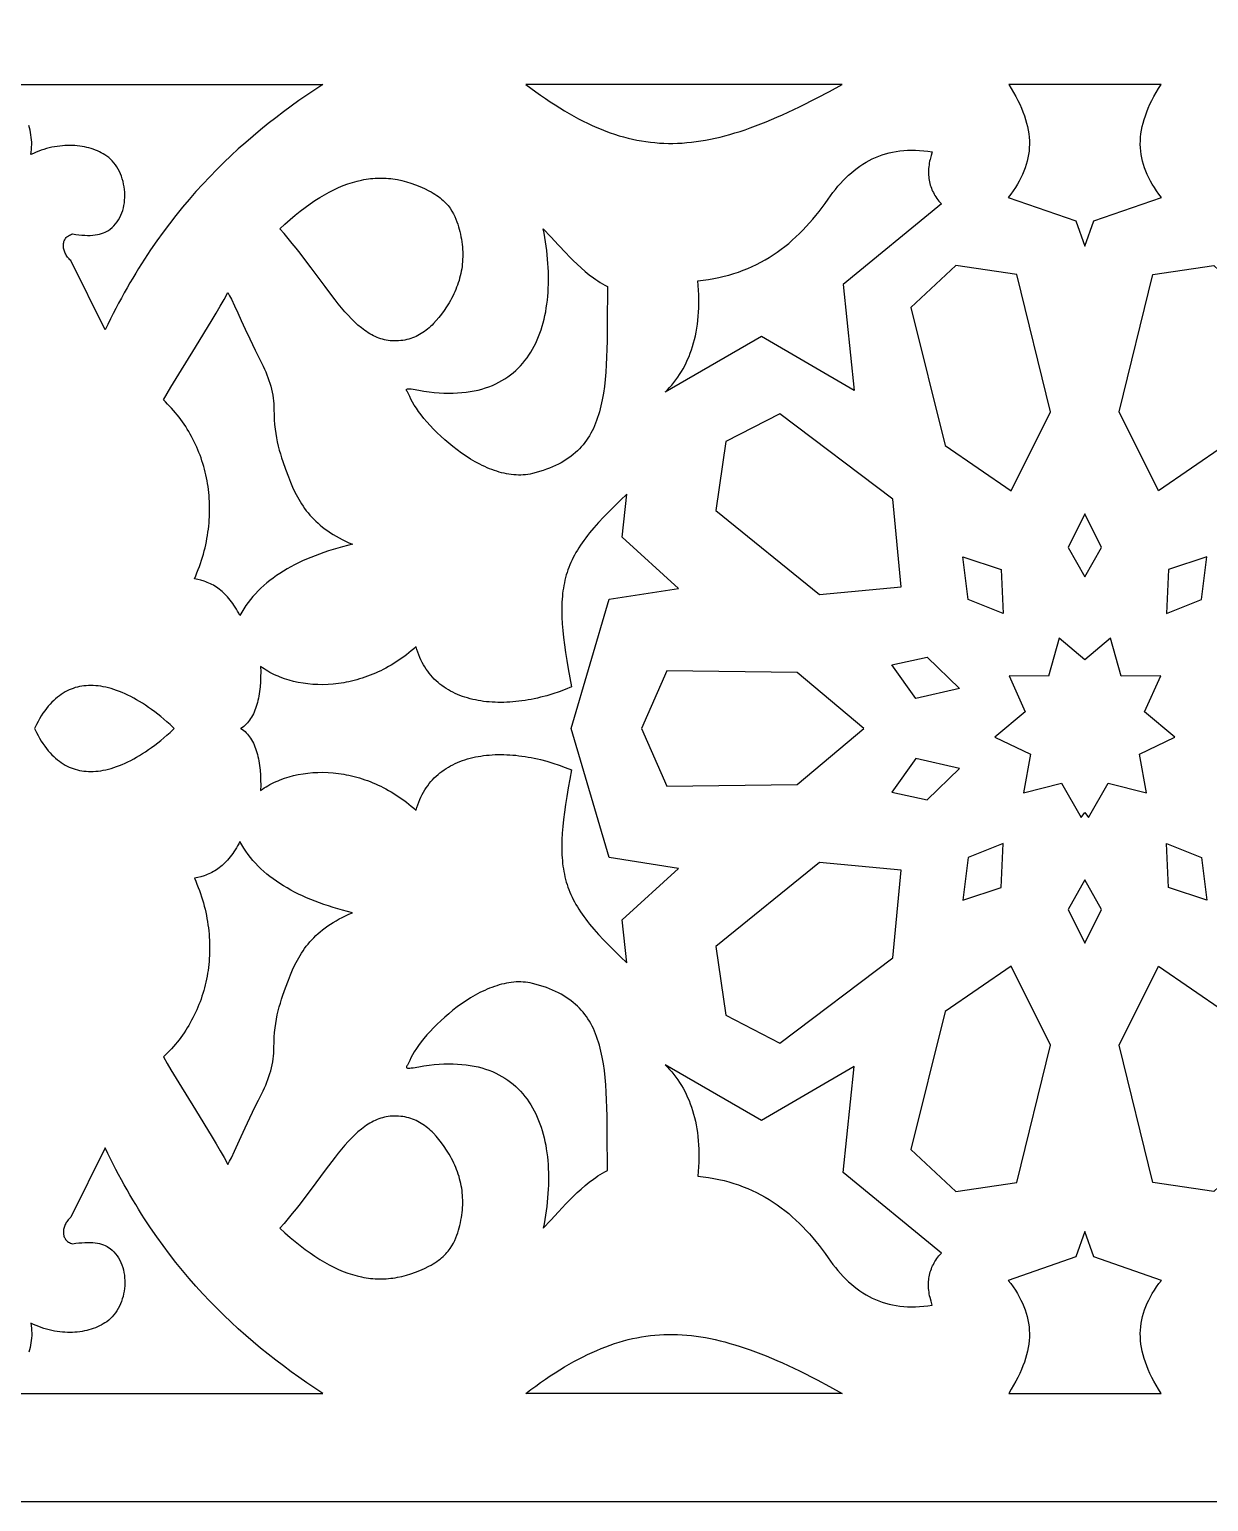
# Model space of a CAD drawing. Extents: x -580 to 580, y -400 to 400.
# Drawn here: x -150.5 to -96.5, y -365 to -297.5 of the extents above; entities that cross this region are included whole.
import ezdxf

# ---------------------------------------------------------------- set-up
doc = ezdxf.new("R2010")
doc.units = 0
doc.layers.add('LAYER_1', color=18, linetype='CONTINUOUS')
doc.layers.add('LAYER_2', color=174, linetype='CONTINUOUS')

msp = doc.modelspace()

# ---------------------------------------------------------------- linework, layer by layer
at = {"layer": 'LAYER_1'}
for points in [[(-151.662, -300.041), (-137.064, -300.041), (-137.429, -300.282), (-137.792, -300.528), (-138.152, -300.779), (-138.51, -301.035), (-138.865, -301.297), (-139.217, -301.565), (-139.566, -301.838), (-139.912, -302.118), (-140.255, -302.405), (-140.595, -302.698), (-140.932, -302.998), (-141.265, -303.305), (-141.594, -303.619), (-141.92, -303.941), (-142.242, -304.271), (-142.56, -304.609), (-142.874, -304.955), (-143.184, -305.31), (-143.489, -305.673), (-143.791, -306.045), (-144.087, -306.426), (-144.38, -306.817), (-144.667, -307.217), (-144.95, -307.627), (-145.228, -308.047), (-145.365, -308.261), (-145.501, -308.478), (-145.636, -308.697), (-145.769, -308.919), (-145.901, -309.143), (-146.032, -309.37), (-146.161, -309.6), (-146.289, -309.833), (-146.416, -310.068), (-146.541, -310.307), (-146.665, -310.548), (-146.787, -310.792), (-146.908, -311.039), (-147.028, -311.289), (-148.611, -308.114), (-148.651, -308.075), (-148.689, -308.035), (-148.724, -307.994), (-148.757, -307.952), (-148.788, -307.909), (-148.816, -307.865), (-148.842, -307.82), (-148.864, -307.775), (-148.885, -307.73), (-148.902, -307.685), (-148.917, -307.639), (-148.93, -307.593), (-148.939, -307.548), (-148.945, -307.503), (-148.949, -307.458), (-148.95, -307.414), (-148.948, -307.371), (-148.942, -307.328), (-148.934, -307.286), (-148.923, -307.246), (-148.908, -307.207), (-148.89, -307.169), (-148.869, -307.133), (-148.845, -307.098), (-148.818, -307.065), (-148.787, -307.034), (-148.753, -307.005), (-148.715, -306.978), (-148.674, -306.954), (-148.629, -306.932), (-148.581, -306.912), (-148.529, -306.895), (-148.379, -306.918), (-148.235, -306.936), (-148.097, -306.949), (-147.965, -306.957), (-147.839, -306.96), (-147.719, -306.959), (-147.604, -306.952), (-147.495, -306.941), (-147.392, -306.925), (-147.293, -306.904), (-147.2, -306.879), (-147.112, -306.848), (-147.028, -306.813), (-146.949, -306.773), (-146.875, -306.729), (-146.805, -306.679), (-146.714, -306.604), (-146.63, -306.523), (-146.553, -306.436), (-146.483, -306.344), (-146.419, -306.246), (-146.362, -306.144), (-146.311, -306.039), (-146.267, -305.929), (-146.23, -305.816), (-146.198, -305.701), (-146.173, -305.583), (-146.154, -305.463), (-146.141, -305.341), (-146.134, -305.219), (-146.133, -305.096), (-146.138, -304.973), (-146.149, -304.85), (-146.165, -304.728), (-146.188, -304.606), (-146.216, -304.487), (-146.249, -304.369), (-146.288, -304.253), (-146.332, -304.141), (-146.382, -304.032), (-146.437, -303.926), (-146.497, -303.824), (-146.562, -303.727), (-146.632, -303.635), (-146.707, -303.549), (-146.788, -303.468), (-146.873, -303.393), (-146.962, -303.325), (-147.042, -303.272), (-147.125, -303.221), (-147.211, -303.174), (-147.299, -303.129), (-147.391, -303.087), (-147.484, -303.048), (-147.58, -303.013), (-147.678, -302.98), (-147.779, -302.951), (-147.881, -302.925), (-147.985, -302.902), (-148.092, -302.883), (-148.2, -302.866), (-148.31, -302.854), (-148.421, -302.844), (-148.533, -302.839), (-148.647, -302.836), (-148.763, -302.838), (-148.879, -302.843), (-148.996, -302.851), (-149.115, -302.864), (-149.234, -302.88), (-149.354, -302.9), (-149.474, -302.923), (-149.595, -302.951), (-149.716, -302.983), (-149.838, -303.018), (-149.96, -303.058), (-150.081, -303.102), (-150.203, -303.149), (-150.325, -303.201), (-150.446, -303.258), (-150.427, -303.143), (-150.413, -303.029), (-150.405, -302.915), (-150.401, -302.802), (-150.402, -302.69), (-150.408, -302.578), (-150.419, -302.467), (-150.433, -302.356), (-150.452, -302.247), (-150.475, -302.138), (-150.502, -302.03), (-150.533, -301.923)], [(-151.662, -360.041), (-137.064, -360.041), (-137.429, -359.8), (-137.792, -359.554), (-138.152, -359.303), (-138.51, -359.046), (-138.865, -358.784), (-139.217, -358.517), (-139.566, -358.243), (-139.912, -357.963), (-140.255, -357.677), (-140.595, -357.384), (-140.932, -357.084), (-141.265, -356.776), (-141.594, -356.462), (-141.92, -356.14), (-142.242, -355.81), (-142.56, -355.472), (-142.874, -355.126), (-143.184, -354.772), (-143.489, -354.409), (-143.791, -354.036), (-144.087, -353.655), (-144.38, -353.264), (-144.667, -352.864), (-144.95, -352.454), (-145.228, -352.034), (-145.365, -351.82), (-145.501, -351.603), (-145.636, -351.384), (-145.769, -351.163), (-145.901, -350.938), (-146.032, -350.711), (-146.161, -350.481), (-146.289, -350.248), (-146.416, -350.013), (-146.541, -349.775), (-146.665, -349.534), (-146.787, -349.29), (-146.908, -349.043), (-147.028, -348.793), (-148.611, -351.967), (-148.651, -352.006), (-148.689, -352.046), (-148.724, -352.087), (-148.757, -352.129), (-148.788, -352.173), (-148.816, -352.216), (-148.842, -352.261), (-148.864, -352.306), (-148.885, -352.351), (-148.902, -352.397), (-148.917, -352.442), (-148.93, -352.488), (-148.939, -352.534), (-148.945, -352.579), (-148.949, -352.623), (-148.95, -352.667), (-148.948, -352.711), (-148.942, -352.753), (-148.934, -352.795), (-148.923, -352.835), (-148.908, -352.875), (-148.89, -352.912), (-148.869, -352.949), (-148.845, -352.983), (-148.818, -353.016), (-148.787, -353.047), (-148.753, -353.076), (-148.715, -353.103), (-148.674, -353.128), (-148.629, -353.15), (-148.581, -353.169), (-148.529, -353.186), (-148.379, -353.163), (-148.235, -353.146), (-148.097, -353.133), (-147.965, -353.125), (-147.839, -353.121), (-147.719, -353.123), (-147.604, -353.129), (-147.495, -353.14), (-147.392, -353.156), (-147.293, -353.177), (-147.2, -353.203), (-147.112, -353.233), (-147.028, -353.268), (-146.949, -353.308), (-146.875, -353.353), (-146.805, -353.402), (-146.714, -353.477), (-146.63, -353.558), (-146.553, -353.645), (-146.483, -353.738), (-146.419, -353.835), (-146.362, -353.937), (-146.311, -354.043), (-146.267, -354.152), (-146.23, -354.265), (-146.198, -354.381), (-146.173, -354.499), (-146.154, -354.619), (-146.141, -354.74), (-146.134, -354.862), (-146.133, -354.985), (-146.138, -355.109), (-146.149, -355.232), (-146.165, -355.354), (-146.188, -355.475), (-146.216, -355.595), (-146.249, -355.713), (-146.288, -355.828), (-146.332, -355.941), (-146.382, -356.05), (-146.437, -356.155), (-146.497, -356.257), (-146.562, -356.354), (-146.632, -356.446), (-146.707, -356.533), (-146.788, -356.614), (-146.873, -356.688), (-146.962, -356.756), (-147.042, -356.809), (-147.125, -356.86), (-147.211, -356.908), (-147.299, -356.952), (-147.391, -356.994), (-147.484, -357.033), (-147.58, -357.068), (-147.678, -357.101), (-147.779, -357.13), (-147.881, -357.156), (-147.985, -357.179), (-148.092, -357.199), (-148.2, -357.215), (-148.31, -357.228), (-148.421, -357.237), (-148.533, -357.243), (-148.647, -357.245), (-148.763, -357.244), (-148.879, -357.239), (-148.996, -357.23), (-149.115, -357.218), (-149.234, -357.202), (-149.354, -357.182), (-149.474, -357.158), (-149.595, -357.13), (-149.716, -357.099), (-149.838, -357.063), (-149.96, -357.024), (-150.081, -356.98), (-150.203, -356.932), (-150.325, -356.88), (-150.446, -356.824), (-150.427, -356.938), (-150.413, -357.053), (-150.405, -357.166), (-150.401, -357.279), (-150.402, -357.392), (-150.408, -357.503), (-150.419, -357.615), (-150.433, -357.725), (-150.452, -357.835), (-150.475, -357.943), (-150.502, -358.051), (-150.533, -358.158)]]:
    msp.add_lwpolyline(points, dxfattribs=at)
for points in [[(-127.758, -300.041), (-127.529, -300.212), (-127.303, -300.378), (-127.078, -300.538), (-126.856, -300.692), (-126.635, -300.84), (-126.416, -300.983), (-126.199, -301.12), (-125.984, -301.251), (-125.769, -301.377), (-125.557, -301.497), (-125.345, -301.611), (-125.135, -301.72), (-124.925, -301.823), (-124.717, -301.921), (-124.509, -302.013), (-124.303, -302.099), (-124.097, -302.18), (-123.891, -302.256), (-123.686, -302.326), (-123.481, -302.39), (-123.276, -302.449), (-123.072, -302.503), (-122.868, -302.551), (-122.663, -302.593), (-122.458, -302.631), (-122.254, -302.662), (-122.048, -302.689), (-121.843, -302.71), (-121.636, -302.726), (-121.429, -302.737), (-121.221, -302.742), (-121.013, -302.742), (-120.803, -302.736), (-120.592, -302.726), (-120.38, -302.71), (-120.167, -302.689), (-119.953, -302.662), (-119.737, -302.631), (-119.519, -302.594), (-119.3, -302.552), (-119.078, -302.505), (-118.855, -302.453), (-118.63, -302.396), (-118.403, -302.334), (-118.174, -302.266), (-117.942, -302.194), (-117.708, -302.116), (-117.471, -302.034), (-117.232, -301.946), (-116.99, -301.853), (-116.746, -301.756), (-116.498, -301.653), (-116.247, -301.546), (-115.993, -301.433), (-115.736, -301.316), (-115.476, -301.194), (-115.212, -301.066), (-114.945, -300.934), (-114.674, -300.797), (-114.4, -300.656), (-113.839, -300.358), (-113.262, -300.041)], [(-102.139, -307.461), (-101.725, -306.295), (-98.628, -305.219), (-98.744, -305.069), (-98.852, -304.919), (-98.953, -304.77), (-99.047, -304.62), (-99.133, -304.47), (-99.212, -304.319), (-99.284, -304.169), (-99.348, -304.018), (-99.405, -303.866), (-99.455, -303.714), (-99.497, -303.561), (-99.532, -303.407), (-99.559, -303.253), (-99.579, -303.097), (-99.592, -302.941), (-99.597, -302.784), (-99.594, -302.625), (-99.584, -302.465), (-99.566, -302.303), (-99.541, -302.14), (-99.509, -301.976), (-99.469, -301.81), (-99.421, -301.642), (-99.366, -301.473), (-99.303, -301.301), (-99.232, -301.128), (-99.154, -300.952), (-99.068, -300.775), (-98.975, -300.595), (-98.874, -300.412), (-98.765, -300.228), (-98.649, -300.041), (-102.139, -300.041), (-105.628, -300.041), (-105.512, -300.228), (-105.403, -300.412), (-105.302, -300.595), (-105.209, -300.775), (-105.123, -300.952), (-105.045, -301.128), (-104.974, -301.301), (-104.912, -301.473), (-104.856, -301.642), (-104.809, -301.81), (-104.768, -301.976), (-104.736, -302.14), (-104.711, -302.303), (-104.693, -302.465), (-104.683, -302.625), (-104.681, -302.784), (-104.686, -302.941), (-104.698, -303.097), (-104.718, -303.253), (-104.745, -303.407), (-104.78, -303.561), (-104.822, -303.714), (-104.872, -303.866), (-104.929, -304.018), (-104.993, -304.169), (-105.065, -304.319), (-105.144, -304.47), (-105.23, -304.62), (-105.324, -304.77), (-105.425, -304.919), (-105.534, -305.069), (-105.649, -305.219), (-102.552, -306.295)], [(-121.375, -314.152), (-121.27, -314.044), (-121.168, -313.934), (-121.069, -313.82), (-120.974, -313.703), (-120.883, -313.583), (-120.794, -313.46), (-120.71, -313.334), (-120.629, -313.205), (-120.551, -313.072), (-120.477, -312.937), (-120.407, -312.798), (-120.341, -312.655), (-120.278, -312.509), (-120.22, -312.36), (-120.165, -312.207), (-120.114, -312.051), (-120.067, -311.891), (-120.024, -311.728), (-119.986, -311.561), (-119.951, -311.39), (-119.921, -311.215), (-119.894, -311.037), (-119.873, -310.855), (-119.855, -310.669), (-119.842, -310.479), (-119.833, -310.286), (-119.829, -310.088), (-119.829, -309.886), (-119.834, -309.68), (-119.843, -309.47), (-119.857, -309.256), (-119.876, -309.038), (-119.626, -309.011), (-119.381, -308.978), (-119.141, -308.937), (-118.906, -308.891), (-118.675, -308.837), (-118.449, -308.778), (-118.227, -308.711), (-118.009, -308.639), (-117.796, -308.561), (-117.587, -308.476), (-117.382, -308.386), (-117.181, -308.29), (-116.984, -308.188), (-116.791, -308.081), (-116.602, -307.968), (-116.416, -307.85), (-116.235, -307.726), (-116.057, -307.597), (-115.882, -307.464), (-115.711, -307.325), (-115.544, -307.181), (-115.38, -307.032), (-115.219, -306.879), (-115.062, -306.721), (-114.907, -306.559), (-114.756, -306.392), (-114.607, -306.221), (-114.462, -306.046), (-114.319, -305.866), (-114.18, -305.683), (-114.043, -305.496), (-113.908, -305.305), (-113.798, -305.148), (-113.685, -304.997), (-113.571, -304.851), (-113.455, -304.71), (-113.336, -304.575), (-113.216, -304.445), (-113.093, -304.321), (-112.968, -304.202), (-112.84, -304.088), (-112.711, -303.98), (-112.578, -303.878), (-112.444, -303.781), (-112.306, -303.69), (-112.166, -303.605), (-112.024, -303.526), (-111.879, -303.453), (-111.73, -303.386), (-111.579, -303.325), (-111.425, -303.269), (-111.269, -303.22), (-111.109, -303.178), (-110.946, -303.141), (-110.779, -303.111), (-110.61, -303.087), (-110.437, -303.069), (-110.261, -303.058), (-110.082, -303.053), (-109.899, -303.055), (-109.712, -303.064), (-109.522, -303.079), (-109.329, -303.101), (-109.131, -303.13), (-109.187, -303.306), (-109.232, -303.477), (-109.251, -303.562), (-109.266, -303.646), (-109.279, -303.729), (-109.29, -303.811), (-109.297, -303.892), (-109.302, -303.972), (-109.304, -304.051), (-109.303, -304.13), (-109.3, -304.207), (-109.294, -304.284), (-109.285, -304.36), (-109.273, -304.434), (-109.259, -304.508), (-109.242, -304.581), (-109.222, -304.654), (-109.199, -304.725), (-109.174, -304.795), (-109.146, -304.865), (-109.115, -304.933), (-109.081, -305.001), (-109.045, -305.068), (-109.006, -305.134), (-108.964, -305.199), (-108.92, -305.263), (-108.873, -305.326), (-108.823, -305.389), (-108.77, -305.45), (-108.715, -305.511), (-113.212, -309.214), (-112.713, -314.064), (-116.961, -311.595)], [(-139.032, -306.657), (-138.795, -306.441), (-138.56, -306.235), (-138.328, -306.041), (-138.098, -305.857), (-137.871, -305.683), (-137.646, -305.521), (-137.423, -305.368), (-137.202, -305.227), (-136.983, -305.096), (-136.765, -304.975), (-136.55, -304.865), (-136.336, -304.766), (-136.123, -304.677), (-135.912, -304.598), (-135.702, -304.529), (-135.492, -304.471), (-135.284, -304.423), (-135.181, -304.403), (-135.077, -304.386), (-134.974, -304.371), (-134.871, -304.358), (-134.767, -304.348), (-134.665, -304.341), (-134.562, -304.336), (-134.459, -304.334), (-134.356, -304.334), (-134.254, -304.337), (-134.151, -304.342), (-134.049, -304.35), (-133.946, -304.36), (-133.844, -304.373), (-133.742, -304.388), (-133.639, -304.406), (-133.434, -304.449), (-133.229, -304.502), (-133.024, -304.565), (-132.818, -304.638), (-132.611, -304.721), (-132.404, -304.813), (-132.195, -304.916), (-132.099, -304.967), (-132.007, -305.02), (-131.92, -305.074), (-131.838, -305.129), (-131.759, -305.185), (-131.685, -305.241), (-131.615, -305.299), (-131.549, -305.357), (-131.487, -305.417), (-131.428, -305.476), (-131.373, -305.537), (-131.321, -305.597), (-131.273, -305.658), (-131.227, -305.72), (-131.145, -305.843), (-131.074, -305.966), (-131.012, -306.089), (-130.959, -306.211), (-130.914, -306.332), (-130.874, -306.45), (-130.84, -306.565), (-130.783, -306.784), (-130.755, -306.904), (-130.73, -307.023), (-130.709, -307.141), (-130.69, -307.258), (-130.675, -307.374), (-130.664, -307.49), (-130.655, -307.605), (-130.65, -307.719), (-130.647, -307.832), (-130.648, -307.945), (-130.652, -308.056), (-130.659, -308.167), (-130.668, -308.277), (-130.681, -308.387), (-130.697, -308.496), (-130.716, -308.604), (-130.737, -308.711), (-130.762, -308.818), (-130.789, -308.924), (-130.819, -309.029), (-130.852, -309.133), (-130.888, -309.237), (-130.927, -309.34), (-130.968, -309.443), (-131.012, -309.545), (-131.058, -309.646), (-131.108, -309.747), (-131.16, -309.847), (-131.214, -309.946), (-131.271, -310.045), (-131.393, -310.241), (-131.505, -310.408), (-131.62, -310.569), (-131.739, -310.722), (-131.861, -310.868), (-131.988, -311.006), (-132.053, -311.072), (-132.119, -311.135), (-132.187, -311.196), (-132.256, -311.255), (-132.326, -311.31), (-132.398, -311.364), (-132.472, -311.414), (-132.547, -311.462), (-132.623, -311.507), (-132.701, -311.549), (-132.781, -311.589), (-132.863, -311.625), (-132.947, -311.658), (-133.032, -311.687), (-133.12, -311.714), (-133.209, -311.737), (-133.301, -311.756), (-133.395, -311.772), (-133.49, -311.784), (-133.588, -311.793), (-133.689, -311.798), (-133.791, -311.799), (-133.883, -311.796), (-133.973, -311.789), (-134.062, -311.779), (-134.15, -311.764), (-134.237, -311.746), (-134.323, -311.724), (-134.408, -311.698), (-134.492, -311.669), (-134.575, -311.637), (-134.658, -311.601), (-134.74, -311.561), (-134.821, -311.519), (-134.901, -311.473), (-134.981, -311.424), (-135.06, -311.373), (-135.139, -311.318), (-135.217, -311.26), (-135.294, -311.2), (-135.448, -311.071), (-135.6, -310.932), (-135.751, -310.783), (-135.902, -310.624), (-136.052, -310.458), (-136.201, -310.283), (-136.351, -310.101), (-136.501, -309.912), (-136.653, -309.717), (-136.959, -309.31), (-137.594, -308.447), (-137.929, -308.001), (-138.102, -307.776), (-138.279, -307.551), (-138.46, -307.325), (-138.646, -307.101), (-138.836, -306.878)], [(-132.666, -314.056), (-132.424, -314.096), (-132.187, -314.129), (-131.956, -314.155), (-131.73, -314.174), (-131.51, -314.186), (-131.295, -314.191), (-131.086, -314.19), (-130.883, -314.182), (-130.684, -314.168), (-130.491, -314.147), (-130.304, -314.12), (-130.122, -314.087), (-129.945, -314.048), (-129.773, -314.003), (-129.606, -313.953), (-129.445, -313.896), (-129.289, -313.835), (-129.137, -313.767), (-128.991, -313.695), (-128.85, -313.617), (-128.713, -313.534), (-128.582, -313.446), (-128.455, -313.353), (-128.333, -313.255), (-128.216, -313.153), (-128.104, -313.046), (-127.996, -312.935), (-127.893, -312.819), (-127.795, -312.699), (-127.701, -312.575), (-127.612, -312.446), (-127.527, -312.314), (-127.447, -312.178), (-127.371, -312.039), (-127.3, -311.895), (-127.233, -311.749), (-127.17, -311.598), (-127.111, -311.445), (-127.057, -311.288), (-127.007, -311.128), (-126.961, -310.966), (-126.919, -310.8), (-126.881, -310.632), (-126.847, -310.461), (-126.818, -310.288), (-126.792, -310.112), (-126.77, -309.934), (-126.752, -309.753), (-126.737, -309.571), (-126.727, -309.386), (-126.72, -309.2), (-126.717, -309.012), (-126.718, -308.822), (-126.722, -308.631), (-126.73, -308.438), (-126.741, -308.244), (-126.756, -308.049), (-126.774, -307.853), (-126.796, -307.655), (-126.821, -307.457), (-126.85, -307.258), (-126.882, -307.058), (-126.917, -306.858), (-126.955, -306.657), (-126.607, -307.032), (-126.267, -307.403), (-125.928, -307.767), (-125.757, -307.944), (-125.584, -308.118), (-125.407, -308.287), (-125.227, -308.452), (-125.042, -308.611), (-124.852, -308.764), (-124.655, -308.911), (-124.554, -308.982), (-124.451, -309.051), (-124.346, -309.118), (-124.239, -309.182), (-124.13, -309.245), (-124.019, -309.306), (-124.023, -311.013), (-124.027, -311.412), (-124.032, -311.799), (-124.041, -312.175), (-124.054, -312.54), (-124.072, -312.893), (-124.094, -313.236), (-124.123, -313.567), (-124.159, -313.886), (-124.202, -314.194), (-124.227, -314.344), (-124.254, -314.491), (-124.283, -314.635), (-124.315, -314.777), (-124.349, -314.915), (-124.386, -315.051), (-124.425, -315.184), (-124.467, -315.313), (-124.511, -315.441), (-124.559, -315.565), (-124.61, -315.686), (-124.663, -315.805), (-124.72, -315.92), (-124.781, -316.033), (-124.844, -316.143), (-124.911, -316.25), (-124.982, -316.354), (-125.056, -316.455), (-125.134, -316.554), (-125.216, -316.649), (-125.302, -316.742), (-125.392, -316.832), (-125.486, -316.918), (-125.584, -317.002), (-125.686, -317.084), (-125.793, -317.162), (-125.904, -317.237), (-126.02, -317.31), (-126.141, -317.379), (-126.266, -317.446), (-126.396, -317.51), (-126.532, -317.571), (-126.672, -317.629), (-126.817, -317.684), (-126.968, -317.736), (-127.123, -317.785), (-127.285, -317.832), (-127.451, -317.875), (-127.557, -317.899), (-127.663, -317.917), (-127.77, -317.931), (-127.878, -317.941), (-127.986, -317.946), (-128.095, -317.947), (-128.204, -317.943), (-128.314, -317.935), (-128.424, -317.923), (-128.535, -317.907), (-128.646, -317.888), (-128.756, -317.865), (-128.867, -317.838), (-128.978, -317.808), (-129.089, -317.774), (-129.2, -317.737), (-129.311, -317.697), (-129.421, -317.654), (-129.531, -317.608), (-129.641, -317.559), (-129.75, -317.508), (-129.859, -317.454), (-130.075, -317.338), (-130.287, -317.214), (-130.497, -317.082), (-130.702, -316.942), (-130.904, -316.796), (-131.1, -316.645), (-131.29, -316.49), (-131.475, -316.331), (-131.653, -316.169), (-131.823, -316.005), (-131.987, -315.841), (-132.142, -315.677), (-132.288, -315.513), (-132.425, -315.352), (-132.552, -315.193), (-132.668, -315.038), (-132.774, -314.887), (-132.869, -314.742), (-132.951, -314.603), (-133.021, -314.471), (-133.078, -314.348), (-133.107, -314.284), (-133.135, -314.227), (-133.186, -314.133), (-133.205, -314.095), (-133.218, -314.063), (-133.223, -314.037), (-133.222, -314.026), (-133.218, -314.017), (-133.212, -314.009), (-133.203, -314.003), (-133.176, -313.994), (-133.134, -313.991), (-133.078, -313.994), (-133.004, -314.001), (-132.912, -314.015)], [(-103.706, -315.054), (-105.253, -308.75), (-108.047, -308.347), (-110.114, -310.262), (-108.543, -316.596), (-105.509, -318.67)], [(-100.572, -315.054), (-99.025, -308.75), (-96.231, -308.347), (-94.163, -310.262), (-95.734, -316.596), (-98.768, -318.67)], [(-144.363, -314.505), (-144.195, -314.213), (-144.02, -313.917), (-143.657, -313.316), (-142.895, -312.084), (-142.509, -311.46), (-142.129, -310.832), (-141.943, -310.519), (-141.761, -310.205), (-141.584, -309.893), (-141.412, -309.582), (-141.329, -309.736), (-141.25, -309.888), (-141.101, -310.195), (-140.953, -310.516), (-140.796, -310.866), (-140.619, -311.259), (-140.41, -311.708), (-140.157, -312.229), (-140.012, -312.521), (-139.851, -312.836), (-139.789, -312.96), (-139.73, -313.086), (-139.675, -313.215), (-139.622, -313.345), (-139.573, -313.476), (-139.527, -313.609), (-139.485, -313.742), (-139.447, -313.876), (-139.413, -314.011), (-139.383, -314.146), (-139.357, -314.281), (-139.336, -314.415), (-139.319, -314.549), (-139.308, -314.682), (-139.301, -314.814), (-139.299, -314.944), (-139.297, -315.181), (-139.287, -315.408), (-139.271, -315.627), (-139.248, -315.838), (-139.219, -316.041), (-139.185, -316.239), (-139.146, -316.43), (-139.103, -316.617), (-139.055, -316.8), (-139.003, -316.98), (-138.948, -317.157), (-138.89, -317.332), (-138.766, -317.681), (-138.636, -318.033), (-138.545, -318.268), (-138.447, -318.499), (-138.342, -318.726), (-138.285, -318.837), (-138.227, -318.947), (-138.166, -319.056), (-138.102, -319.164), (-138.035, -319.27), (-137.965, -319.375), (-137.892, -319.478), (-137.816, -319.58), (-137.736, -319.681), (-137.653, -319.779), (-137.566, -319.877), (-137.475, -319.972), (-137.38, -320.066), (-137.28, -320.158), (-137.176, -320.249), (-137.068, -320.338), (-136.955, -320.425), (-136.837, -320.51), (-136.714, -320.593), (-136.586, -320.674), (-136.453, -320.753), (-136.314, -320.83), (-136.169, -320.905), (-136.019, -320.978), (-135.863, -321.049), (-135.701, -321.118), (-135.929, -321.175), (-136.153, -321.234), (-136.373, -321.295), (-136.589, -321.36), (-136.802, -321.426), (-137.01, -321.496), (-137.215, -321.569), (-137.415, -321.644), (-137.612, -321.722), (-137.804, -321.803), (-137.992, -321.886), (-138.175, -321.973), (-138.354, -322.063), (-138.529, -322.156), (-138.7, -322.251), (-138.866, -322.35), (-139.027, -322.452), (-139.184, -322.557), (-139.336, -322.666), (-139.483, -322.777), (-139.626, -322.892), (-139.764, -323.01), (-139.897, -323.132), (-140.025, -323.256), (-140.148, -323.385), (-140.266, -323.516), (-140.378, -323.651), (-140.486, -323.79), (-140.589, -323.932), (-140.686, -324.078), (-140.778, -324.228), (-140.865, -324.381), (-140.916, -324.281), (-140.969, -324.184), (-141.022, -324.091), (-141.077, -324.001), (-141.132, -323.915), (-141.189, -323.833), (-141.246, -323.753), (-141.305, -323.677), (-141.364, -323.604), (-141.424, -323.534), (-141.485, -323.468), (-141.547, -323.404), (-141.61, -323.344), (-141.673, -323.286), (-141.738, -323.232), (-141.803, -323.18), (-141.869, -323.131), (-141.936, -323.085), (-142.004, -323.042), (-142.072, -323.001), (-142.141, -322.963), (-142.211, -322.928), (-142.282, -322.895), (-142.353, -322.865), (-142.425, -322.837), (-142.498, -322.811), (-142.645, -322.767), (-142.795, -322.732), (-142.947, -322.705), (-142.885, -322.564), (-142.826, -322.422), (-142.77, -322.28), (-142.717, -322.137), (-142.666, -321.995), (-142.619, -321.852), (-142.575, -321.71), (-142.533, -321.567), (-142.494, -321.424), (-142.459, -321.281), (-142.426, -321.138), (-142.396, -320.995), (-142.368, -320.853), (-142.344, -320.71), (-142.322, -320.568), (-142.303, -320.426), (-142.287, -320.284), (-142.273, -320.142), (-142.263, -320.001), (-142.255, -319.86), (-142.249, -319.719), (-142.247, -319.579), (-142.247, -319.439), (-142.25, -319.299), (-142.255, -319.161), (-142.263, -319.022), (-142.274, -318.885), (-142.287, -318.748), (-142.303, -318.611), (-142.321, -318.475), (-142.342, -318.34), (-142.365, -318.206), (-142.391, -318.072), (-142.419, -317.94), (-142.45, -317.808), (-142.484, -317.677), (-142.52, -317.547), (-142.558, -317.417), (-142.599, -317.289), (-142.642, -317.162), (-142.687, -317.036), (-142.735, -316.911), (-142.786, -316.787), (-142.838, -316.664), (-142.893, -316.543), (-142.951, -316.423), (-143.01, -316.304), (-143.072, -316.186), (-143.136, -316.069), (-143.203, -315.954), (-143.271, -315.841), (-143.342, -315.728), (-143.416, -315.618), (-143.491, -315.508), (-143.569, -315.4), (-143.648, -315.294), (-143.73, -315.19), (-143.814, -315.087), (-143.901, -314.985), (-143.989, -314.886), (-144.079, -314.788), (-144.172, -314.692), (-144.266, -314.597)], [(-110.942, -319.057), (-116.122, -315.14), (-118.594, -316.415), (-119.057, -319.564), (-114.305, -323.415), (-110.549, -323.073)], [(-140.828, -329.558), (-140.819, -329.563), (-140.828, -329.569), (-140.81, -329.569), (-140.746, -329.612), (-140.684, -329.658), (-140.624, -329.709), (-140.568, -329.763), (-140.514, -329.82), (-140.462, -329.881), (-140.413, -329.946), (-140.367, -330.013), (-140.323, -330.084), (-140.281, -330.158), (-140.242, -330.235), (-140.205, -330.315), (-140.171, -330.398), (-140.139, -330.484), (-140.109, -330.572), (-140.081, -330.663), (-140.056, -330.756), (-140.032, -330.852), (-140.011, -330.95), (-139.992, -331.051), (-139.96, -331.258), (-139.936, -331.474), (-139.919, -331.697), (-139.91, -331.926), (-139.908, -332.162), (-139.913, -332.403), (-139.831, -332.346), (-139.747, -332.29), (-139.661, -332.237), (-139.573, -332.185), (-139.484, -332.135), (-139.392, -332.088), (-139.3, -332.042), (-139.205, -331.998), (-139.11, -331.956), (-139.012, -331.917), (-138.813, -331.844), (-138.609, -331.779), (-138.399, -331.722), (-138.185, -331.675), (-137.967, -331.636), (-137.744, -331.606), (-137.518, -331.585), (-137.288, -331.574), (-137.056, -331.572), (-136.821, -331.579), (-136.584, -331.596), (-136.344, -331.623), (-136.104, -331.66), (-135.983, -331.683), (-135.862, -331.708), (-135.741, -331.735), (-135.62, -331.765), (-135.498, -331.798), (-135.377, -331.833), (-135.255, -331.871), (-135.134, -331.912), (-135.013, -331.955), (-134.891, -332.001), (-134.77, -332.05), (-134.649, -332.101), (-134.529, -332.155), (-134.408, -332.212), (-134.288, -332.272), (-134.169, -332.335), (-134.05, -332.4), (-133.931, -332.468), (-133.813, -332.54), (-133.695, -332.614), (-133.578, -332.691), (-133.462, -332.77), (-133.346, -332.853), (-133.231, -332.939), (-133.117, -333.028), (-133.004, -333.12), (-132.892, -333.214), (-132.78, -333.312), (-132.744, -333.184), (-132.704, -333.059), (-132.66, -332.937), (-132.613, -332.819), (-132.561, -332.705), (-132.507, -332.594), (-132.448, -332.487), (-132.387, -332.383), (-132.322, -332.282), (-132.254, -332.185), (-132.182, -332.091), (-132.108, -332.001), (-132.03, -331.914), (-131.95, -331.83), (-131.866, -331.75), (-131.78, -331.672), (-131.69, -331.599), (-131.599, -331.528), (-131.504, -331.461), (-131.407, -331.396), (-131.308, -331.335), (-131.206, -331.278), (-131.101, -331.223), (-130.995, -331.172), (-130.886, -331.123), (-130.775, -331.078), (-130.662, -331.036), (-130.547, -330.997), (-130.43, -330.961), (-130.311, -330.928), (-130.19, -330.898), (-130.068, -330.87), (-129.944, -330.846), (-129.818, -330.825), (-129.691, -330.807), (-129.563, -330.792), (-129.433, -330.779), (-129.302, -330.77), (-129.169, -330.763), (-129.036, -330.759), (-128.901, -330.758), (-128.766, -330.76), (-128.629, -330.764), (-128.492, -330.772), (-128.353, -330.782), (-128.214, -330.794), (-128.075, -330.81), (-127.934, -330.828), (-127.794, -330.849), (-127.652, -330.872), (-127.511, -330.898), (-127.369, -330.927), (-127.227, -330.958), (-127.085, -330.992), (-126.8, -331.067), (-126.515, -331.152), (-126.231, -331.247), (-125.949, -331.352), (-125.668, -331.466), (-125.745, -331.888), (-125.815, -332.291), (-125.879, -332.676), (-125.936, -333.044), (-125.985, -333.396), (-126.027, -333.733), (-126.061, -334.056), (-126.086, -334.366), (-126.102, -334.663), (-126.109, -334.95), (-126.109, -335.089), (-126.106, -335.226), (-126.101, -335.36), (-126.093, -335.492), (-126.083, -335.622), (-126.07, -335.751), (-126.054, -335.877), (-126.036, -336.001), (-126.015, -336.124), (-125.991, -336.245), (-125.964, -336.365), (-125.934, -336.484), (-125.901, -336.601), (-125.865, -336.718), (-125.825, -336.833), (-125.783, -336.948), (-125.738, -337.062), (-125.689, -337.175), (-125.637, -337.288), (-125.582, -337.4), (-125.523, -337.513), (-125.461, -337.625), (-125.395, -337.737), (-125.326, -337.849), (-125.253, -337.962), (-125.177, -338.075), (-125.097, -338.188), (-125.013, -338.302), (-124.925, -338.417), (-124.834, -338.532), (-124.639, -338.766), (-124.429, -339.005), (-124.202, -339.249), (-123.958, -339.5), (-123.698, -339.758), (-123.42, -340.025), (-123.124, -340.301), (-123.338, -338.334), (-120.756, -335.98), (-123.942, -335.483), (-125.674, -329.563), (-123.942, -323.643), (-120.756, -323.146), (-123.338, -320.793), (-123.124, -318.826), (-123.42, -319.102), (-123.698, -319.369), (-123.958, -319.627), (-124.202, -319.878), (-124.429, -320.122), (-124.639, -320.361), (-124.834, -320.595), (-124.925, -320.71), (-125.013, -320.825), (-125.097, -320.939), (-125.177, -321.052), (-125.253, -321.165), (-125.326, -321.277), (-125.395, -321.39), (-125.461, -321.502), (-125.523, -321.614), (-125.582, -321.726), (-125.637, -321.839), (-125.689, -321.952), (-125.738, -322.065), (-125.783, -322.179), (-125.825, -322.294), (-125.865, -322.409), (-125.901, -322.525), (-125.934, -322.643), (-125.964, -322.761), (-125.991, -322.881), (-126.015, -323.003), (-126.036, -323.125), (-126.054, -323.25), (-126.07, -323.376), (-126.083, -323.504), (-126.093, -323.634), (-126.101, -323.767), (-126.106, -323.901), (-126.109, -324.038), (-126.109, -324.177), (-126.102, -324.463), (-126.086, -324.761), (-126.061, -325.071), (-126.027, -325.394), (-125.985, -325.731), (-125.936, -326.083), (-125.879, -326.451), (-125.815, -326.836), (-125.745, -327.239), (-125.668, -327.66), (-125.949, -327.775), (-126.231, -327.879), (-126.515, -327.974), (-126.8, -328.06), (-127.085, -328.135), (-127.227, -328.169), (-127.369, -328.2), (-127.511, -328.228), (-127.652, -328.254), (-127.794, -328.278), (-127.934, -328.299), (-128.075, -328.317), (-128.214, -328.332), (-128.353, -328.345), (-128.492, -328.355), (-128.629, -328.362), (-128.766, -328.367), (-128.901, -328.368), (-129.036, -328.367), (-129.169, -328.364), (-129.302, -328.357), (-129.433, -328.347), (-129.563, -328.335), (-129.691, -328.32), (-129.818, -328.301), (-129.944, -328.28), (-130.068, -328.256), (-130.19, -328.229), (-130.311, -328.199), (-130.43, -328.166), (-130.547, -328.13), (-130.662, -328.091), (-130.775, -328.049), (-130.886, -328.003), (-130.995, -327.955), (-131.101, -327.904), (-131.206, -327.849), (-131.308, -327.791), (-131.407, -327.73), (-131.504, -327.666), (-131.599, -327.599), (-131.69, -327.528), (-131.78, -327.454), (-131.866, -327.377), (-131.95, -327.297), (-132.03, -327.213), (-132.108, -327.126), (-132.182, -327.035), (-132.254, -326.942), (-132.322, -326.845), (-132.387, -326.744), (-132.448, -326.64), (-132.507, -326.532), (-132.561, -326.422), (-132.613, -326.307), (-132.66, -326.189), (-132.704, -326.068), (-132.744, -325.943), (-132.78, -325.814), (-132.892, -325.912), (-133.004, -326.007), (-133.117, -326.099), (-133.231, -326.188), (-133.346, -326.273), (-133.462, -326.356), (-133.578, -326.436), (-133.695, -326.513), (-133.813, -326.587), (-133.931, -326.658), (-134.05, -326.727), (-134.169, -326.792), (-134.288, -326.855), (-134.408, -326.914), (-134.529, -326.971), (-134.649, -327.026), (-134.77, -327.077), (-134.891, -327.126), (-135.013, -327.172), (-135.134, -327.215), (-135.255, -327.256), (-135.377, -327.294), (-135.498, -327.329), (-135.62, -327.362), (-135.741, -327.392), (-135.862, -327.419), (-135.983, -327.444), (-136.104, -327.466), (-136.344, -327.503), (-136.584, -327.53), (-136.821, -327.547), (-137.056, -327.555), (-137.288, -327.553), (-137.518, -327.541), (-137.744, -327.521), (-137.967, -327.491), (-138.185, -327.452), (-138.399, -327.404), (-138.609, -327.348), (-138.813, -327.283), (-139.012, -327.21), (-139.11, -327.17), (-139.205, -327.129), (-139.3, -327.085), (-139.392, -327.039), (-139.484, -326.991), (-139.573, -326.942), (-139.661, -326.89), (-139.747, -326.836), (-139.831, -326.781), (-139.913, -326.724), (-139.908, -326.965), (-139.91, -327.2), (-139.919, -327.43), (-139.936, -327.653), (-139.96, -327.868), (-139.992, -328.076), (-140.011, -328.176), (-140.032, -328.274), (-140.056, -328.37), (-140.081, -328.464), (-140.109, -328.555), (-140.139, -328.643), (-140.171, -328.729), (-140.205, -328.812), (-140.242, -328.891), (-140.281, -328.969), (-140.323, -329.043), (-140.367, -329.113), (-140.413, -329.181), (-140.462, -329.245), (-140.514, -329.306), (-140.568, -329.364), (-140.624, -329.418), (-140.684, -329.468), (-140.746, -329.515), (-140.81, -329.558)], [(-102.139, -322.618), (-101.373, -321.263), (-102.139, -319.724), (-102.905, -321.263)], [(-105.883, -324.293), (-107.479, -323.649), (-107.732, -321.693), (-105.973, -322.275)], [(-98.394, -324.293), (-96.798, -323.649), (-96.545, -321.693), (-98.304, -322.275)], [(-102.139, -333.408), (-101.967, -333.644), (-101.071, -332.076), (-99.32, -332.519), (-99.641, -330.742), (-98.015, -329.956), (-99.403, -328.801), (-98.663, -327.153), (-100.469, -327.161), (-100.961, -325.423), (-102.139, -326.418), (-103.316, -325.423), (-103.808, -327.161), (-105.614, -327.153), (-104.874, -328.801), (-106.262, -329.956), (-104.636, -330.742), (-104.957, -332.519), (-103.207, -332.076), (-102.31, -333.644)], [(-107.882, -327.732), (-109.891, -328.187), (-110.991, -326.645), (-109.37, -326.289)], [(-112.26, -329.563), (-115.327, -326.993), (-121.294, -326.915), (-122.449, -329.563), (-121.294, -332.212), (-115.327, -332.134)], [(-149.56, -330.676), (-149.476, -330.765), (-149.391, -330.849), (-149.306, -330.927), (-149.22, -330.999), (-149.133, -331.067), (-149.045, -331.129), (-148.956, -331.186), (-148.866, -331.239), (-148.776, -331.286), (-148.684, -331.33), (-148.591, -331.369), (-148.497, -331.404), (-148.402, -331.434), (-148.305, -331.461), (-148.206, -331.483), (-148.106, -331.501), (-148.005, -331.516), (-147.901, -331.526), (-147.796, -331.532), (-147.688, -331.533), (-147.579, -331.531), (-147.468, -331.524), (-147.355, -331.513), (-147.24, -331.498), (-147.123, -331.478), (-147.004, -331.454), (-146.883, -331.425), (-146.761, -331.392), (-146.636, -331.354), (-146.511, -331.311), (-146.383, -331.264), (-146.254, -331.212), (-146.124, -331.155), (-145.992, -331.094), (-145.86, -331.028), (-145.726, -330.957), (-145.591, -330.882), (-145.455, -330.801), (-145.318, -330.717), (-145.181, -330.627), (-145.042, -330.533), (-144.904, -330.434), (-144.764, -330.33), (-144.624, -330.222), (-144.484, -330.109), (-144.344, -329.992), (-144.203, -329.87), (-144.062, -329.744), (-143.922, -329.613), (-143.87, -329.563), (-143.922, -329.514), (-144.062, -329.383), (-144.203, -329.256), (-144.344, -329.135), (-144.484, -329.017), (-144.624, -328.905), (-144.764, -328.796), (-144.904, -328.693), (-145.042, -328.594), (-145.181, -328.5), (-145.318, -328.41), (-145.455, -328.325), (-145.591, -328.245), (-145.726, -328.169), (-145.86, -328.099), (-145.992, -328.033), (-146.124, -327.971), (-146.254, -327.915), (-146.383, -327.863), (-146.511, -327.815), (-146.636, -327.773), (-146.761, -327.735), (-146.883, -327.701), (-147.004, -327.673), (-147.123, -327.648), (-147.24, -327.629), (-147.355, -327.613), (-147.468, -327.602), (-147.579, -327.596), (-147.688, -327.593), (-147.796, -327.595), (-147.901, -327.601), (-148.005, -327.611), (-148.106, -327.625), (-148.206, -327.644), (-148.305, -327.666), (-148.402, -327.692), (-148.497, -327.723), (-148.591, -327.758), (-148.684, -327.797), (-148.776, -327.84), (-148.866, -327.888), (-148.956, -327.941), (-149.045, -327.998), (-149.133, -328.06), (-149.22, -328.127), (-149.306, -328.2), (-149.391, -328.278), (-149.476, -328.361), (-149.56, -328.45), (-149.642, -328.546), (-149.724, -328.647), (-149.804, -328.754), (-149.883, -328.868), (-149.961, -328.987), (-150.037, -329.114), (-150.111, -329.247), (-150.184, -329.387), (-150.255, -329.533), (-150.269, -329.563), (-150.255, -329.594), (-150.184, -329.74), (-150.111, -329.88), (-150.037, -330.013), (-149.961, -330.139), (-149.883, -330.259), (-149.804, -330.373), (-149.724, -330.48), (-149.642, -330.581)], [(-107.882, -331.395), (-109.891, -330.939), (-110.991, -332.481), (-109.37, -332.837)], [(-144.363, -344.622), (-144.195, -344.914), (-144.02, -345.21), (-143.657, -345.811), (-142.895, -347.042), (-142.509, -347.667), (-142.129, -348.294), (-141.943, -348.608), (-141.761, -348.921), (-141.584, -349.234), (-141.412, -349.545), (-141.329, -349.391), (-141.25, -349.238), (-141.101, -348.931), (-140.953, -348.61), (-140.796, -348.261), (-140.619, -347.868), (-140.41, -347.418), (-140.157, -346.897), (-140.012, -346.606), (-139.851, -346.291), (-139.789, -346.167), (-139.73, -346.04), (-139.675, -345.912), (-139.622, -345.782), (-139.573, -345.651), (-139.527, -345.518), (-139.485, -345.385), (-139.447, -345.25), (-139.413, -345.116), (-139.383, -344.981), (-139.357, -344.846), (-139.336, -344.712), (-139.319, -344.578), (-139.308, -344.445), (-139.301, -344.313), (-139.299, -344.182), (-139.297, -343.946), (-139.287, -343.718), (-139.271, -343.5), (-139.248, -343.289), (-139.219, -343.085), (-139.185, -342.888), (-139.146, -342.696), (-139.103, -342.509), (-139.055, -342.326), (-139.003, -342.147), (-138.948, -341.97), (-138.89, -341.794), (-138.766, -341.445), (-138.636, -341.094), (-138.545, -340.859), (-138.447, -340.628), (-138.342, -340.401), (-138.285, -340.29), (-138.227, -340.179), (-138.166, -340.07), (-138.102, -339.963), (-138.035, -339.857), (-137.965, -339.752), (-137.892, -339.648), (-137.816, -339.546), (-137.736, -339.446), (-137.653, -339.347), (-137.566, -339.25), (-137.475, -339.154), (-137.38, -339.06), (-137.28, -338.968), (-137.176, -338.878), (-137.068, -338.789), (-136.955, -338.702), (-136.837, -338.617), (-136.714, -338.534), (-136.586, -338.453), (-136.453, -338.374), (-136.314, -338.296), (-136.169, -338.221), (-136.019, -338.148), (-135.863, -338.077), (-135.701, -338.009), (-135.929, -337.952), (-136.153, -337.893), (-136.373, -337.831), (-136.589, -337.767), (-136.802, -337.7), (-137.01, -337.631), (-137.215, -337.558), (-137.415, -337.483), (-137.612, -337.405), (-137.804, -337.324), (-137.992, -337.24), (-138.175, -337.153), (-138.354, -337.064), (-138.529, -336.971), (-138.7, -336.875), (-138.866, -336.776), (-139.027, -336.674), (-139.184, -336.569), (-139.336, -336.461), (-139.483, -336.349), (-139.626, -336.235), (-139.764, -336.117), (-139.897, -335.995), (-140.025, -335.87), (-140.148, -335.742), (-140.266, -335.61), (-140.378, -335.475), (-140.486, -335.337), (-140.589, -335.194), (-140.686, -335.049), (-140.778, -334.899), (-140.865, -334.746), (-140.916, -334.846), (-140.969, -334.943), (-141.022, -335.036), (-141.077, -335.125), (-141.132, -335.211), (-141.189, -335.294), (-141.246, -335.374), (-141.305, -335.45), (-141.364, -335.523), (-141.424, -335.592), (-141.485, -335.659), (-141.547, -335.722), (-141.61, -335.783), (-141.673, -335.84), (-141.738, -335.895), (-141.803, -335.947), (-141.869, -335.995), (-141.936, -336.041), (-142.004, -336.085), (-142.072, -336.125), (-142.141, -336.163), (-142.211, -336.199), (-142.282, -336.231), (-142.353, -336.262), (-142.425, -336.29), (-142.498, -336.315), (-142.645, -336.359), (-142.795, -336.395), (-142.947, -336.421), (-142.885, -336.563), (-142.826, -336.705), (-142.77, -336.847), (-142.717, -336.989), (-142.666, -337.132), (-142.619, -337.274), (-142.575, -337.417), (-142.533, -337.56), (-142.494, -337.703), (-142.459, -337.846), (-142.426, -337.989), (-142.396, -338.131), (-142.368, -338.274), (-142.344, -338.417), (-142.322, -338.559), (-142.303, -338.701), (-142.287, -338.843), (-142.273, -338.985), (-142.263, -339.126), (-142.255, -339.267), (-142.249, -339.408), (-142.247, -339.548), (-142.247, -339.688), (-142.25, -339.827), (-142.255, -339.966), (-142.263, -340.104), (-142.274, -340.242), (-142.287, -340.379), (-142.303, -340.516), (-142.321, -340.651), (-142.342, -340.786), (-142.365, -340.921), (-142.391, -341.054), (-142.419, -341.187), (-142.45, -341.319), (-142.484, -341.45), (-142.52, -341.58), (-142.558, -341.709), (-142.599, -341.837), (-142.642, -341.965), (-142.687, -342.091), (-142.735, -342.216), (-142.786, -342.339), (-142.838, -342.462), (-142.893, -342.584), (-142.951, -342.704), (-143.01, -342.823), (-143.072, -342.941), (-143.136, -343.057), (-143.203, -343.172), (-143.271, -343.286), (-143.342, -343.398), (-143.416, -343.509), (-143.491, -343.618), (-143.569, -343.726), (-143.648, -343.832), (-143.73, -343.937), (-143.814, -344.04), (-143.901, -344.141), (-143.989, -344.241), (-144.079, -344.339), (-144.172, -344.435), (-144.266, -344.529)], [(-105.883, -334.834), (-107.479, -335.478), (-107.732, -337.434), (-105.973, -336.852)], [(-98.394, -334.834), (-96.798, -335.478), (-96.545, -337.434), (-98.304, -336.852)], [(-119.057, -339.562), (-118.594, -342.712), (-116.122, -343.987), (-110.942, -340.07), (-110.549, -336.054), (-114.305, -335.711)], [(-102.139, -339.403), (-101.373, -337.864), (-102.139, -336.508), (-102.905, -337.864)], [(-108.047, -350.78), (-105.253, -350.376), (-103.706, -344.073), (-105.509, -340.456), (-108.543, -342.531), (-110.114, -348.865)], [(-96.231, -350.78), (-99.025, -350.376), (-100.572, -344.073), (-98.768, -340.456), (-95.734, -342.531), (-94.163, -348.865)], [(-132.666, -345.071), (-132.424, -345.03), (-132.187, -344.998), (-131.956, -344.972), (-131.73, -344.953), (-131.51, -344.941), (-131.295, -344.936), (-131.086, -344.937), (-130.883, -344.945), (-130.684, -344.959), (-130.491, -344.98), (-130.304, -345.007), (-130.122, -345.04), (-129.945, -345.079), (-129.773, -345.123), (-129.606, -345.174), (-129.445, -345.23), (-129.289, -345.292), (-129.137, -345.359), (-128.991, -345.432), (-128.85, -345.51), (-128.713, -345.593), (-128.582, -345.681), (-128.455, -345.773), (-128.333, -345.871), (-128.216, -345.974), (-128.104, -346.08), (-127.996, -346.192), (-127.893, -346.308), (-127.795, -346.428), (-127.701, -346.552), (-127.612, -346.68), (-127.527, -346.812), (-127.447, -346.948), (-127.371, -347.088), (-127.3, -347.231), (-127.233, -347.378), (-127.17, -347.528), (-127.111, -347.682), (-127.057, -347.838), (-127.007, -347.998), (-126.961, -348.161), (-126.919, -348.326), (-126.881, -348.495), (-126.847, -348.666), (-126.818, -348.839), (-126.792, -349.015), (-126.77, -349.193), (-126.752, -349.373), (-126.737, -349.556), (-126.727, -349.74), (-126.72, -349.926), (-126.717, -350.115), (-126.718, -350.304), (-126.722, -350.496), (-126.73, -350.688), (-126.741, -350.882), (-126.756, -351.078), (-126.774, -351.274), (-126.796, -351.471), (-126.821, -351.67), (-126.85, -351.869), (-126.882, -352.068), (-126.917, -352.269), (-126.955, -352.47), (-126.607, -352.095), (-126.267, -351.724), (-125.928, -351.36), (-125.757, -351.183), (-125.584, -351.009), (-125.407, -350.839), (-125.227, -350.675), (-125.042, -350.516), (-124.852, -350.362), (-124.655, -350.216), (-124.554, -350.145), (-124.451, -350.076), (-124.346, -350.009), (-124.239, -349.944), (-124.13, -349.881), (-124.019, -349.821), (-124.023, -348.114), (-124.027, -347.715), (-124.032, -347.328), (-124.041, -346.952), (-124.054, -346.587), (-124.072, -346.233), (-124.094, -345.891), (-124.123, -345.56), (-124.159, -345.24), (-124.202, -344.932), (-124.227, -344.782), (-124.254, -344.635), (-124.283, -344.491), (-124.315, -344.35), (-124.349, -344.211), (-124.386, -344.076), (-124.425, -343.943), (-124.467, -343.813), (-124.511, -343.686), (-124.559, -343.562), (-124.61, -343.441), (-124.663, -343.322), (-124.72, -343.207), (-124.781, -343.094), (-124.844, -342.984), (-124.911, -342.877), (-124.982, -342.773), (-125.056, -342.671), (-125.134, -342.573), (-125.216, -342.478), (-125.302, -342.385), (-125.392, -342.295), (-125.486, -342.208), (-125.584, -342.124), (-125.686, -342.043), (-125.793, -341.965), (-125.904, -341.889), (-126.02, -341.817), (-126.141, -341.747), (-126.266, -341.681), (-126.396, -341.617), (-126.532, -341.556), (-126.672, -341.498), (-126.817, -341.443), (-126.968, -341.391), (-127.123, -341.341), (-127.285, -341.295), (-127.451, -341.252), (-127.557, -341.228), (-127.663, -341.209), (-127.77, -341.195), (-127.878, -341.186), (-127.986, -341.181), (-128.095, -341.18), (-128.204, -341.184), (-128.314, -341.192), (-128.424, -341.203), (-128.535, -341.219), (-128.646, -341.239), (-128.756, -341.262), (-128.867, -341.289), (-128.978, -341.319), (-129.089, -341.353), (-129.2, -341.39), (-129.311, -341.43), (-129.421, -341.473), (-129.531, -341.519), (-129.641, -341.568), (-129.75, -341.619), (-129.859, -341.673), (-130.075, -341.788), (-130.287, -341.913), (-130.497, -342.045), (-130.702, -342.185), (-130.904, -342.33), (-131.1, -342.481), (-131.29, -342.637), (-131.475, -342.796), (-131.653, -342.958), (-131.823, -343.121), (-131.987, -343.286), (-132.142, -343.45), (-132.288, -343.613), (-132.425, -343.775), (-132.552, -343.934), (-132.668, -344.089), (-132.774, -344.24), (-132.869, -344.385), (-132.951, -344.524), (-133.021, -344.655), (-133.078, -344.779), (-133.107, -344.842), (-133.135, -344.899), (-133.186, -344.994), (-133.205, -345.032), (-133.218, -345.064), (-133.223, -345.09), (-133.222, -345.101), (-133.218, -345.11), (-133.212, -345.118), (-133.203, -345.124), (-133.176, -345.133), (-133.134, -345.136), (-133.078, -345.133), (-133.004, -345.125), (-132.912, -345.112)], [(-121.375, -344.974), (-121.27, -345.082), (-121.168, -345.193), (-121.069, -345.307), (-120.974, -345.424), (-120.883, -345.543), (-120.794, -345.666), (-120.71, -345.792), (-120.629, -345.922), (-120.551, -346.054), (-120.477, -346.19), (-120.407, -346.329), (-120.341, -346.472), (-120.278, -346.617), (-120.22, -346.767), (-120.165, -346.919), (-120.114, -347.076), (-120.067, -347.235), (-120.024, -347.399), (-119.986, -347.566), (-119.951, -347.737), (-119.921, -347.911), (-119.894, -348.09), (-119.873, -348.272), (-119.855, -348.458), (-119.842, -348.647), (-119.833, -348.841), (-119.829, -349.039), (-119.829, -349.241), (-119.834, -349.446), (-119.843, -349.656), (-119.857, -349.871), (-119.876, -350.089), (-119.626, -350.116), (-119.381, -350.149), (-119.141, -350.189), (-118.906, -350.236), (-118.675, -350.289), (-118.449, -350.349), (-118.227, -350.415), (-118.009, -350.487), (-117.796, -350.566), (-117.587, -350.65), (-117.382, -350.74), (-117.181, -350.837), (-116.984, -350.938), (-116.791, -351.046), (-116.602, -351.159), (-116.416, -351.277), (-116.235, -351.4), (-116.057, -351.529), (-115.882, -351.663), (-115.711, -351.802), (-115.544, -351.946), (-115.38, -352.094), (-115.219, -352.248), (-115.062, -352.406), (-114.907, -352.568), (-114.756, -352.735), (-114.607, -352.906), (-114.462, -353.081), (-114.319, -353.26), (-114.18, -353.444), (-114.043, -353.631), (-113.908, -353.822), (-113.798, -353.978), (-113.685, -354.13), (-113.571, -354.276), (-113.455, -354.416), (-113.336, -354.552), (-113.216, -354.681), (-113.093, -354.806), (-112.968, -354.925), (-112.84, -355.039), (-112.711, -355.146), (-112.578, -355.249), (-112.444, -355.345), (-112.306, -355.436), (-112.166, -355.521), (-112.024, -355.6), (-111.879, -355.674), (-111.73, -355.741), (-111.579, -355.802), (-111.425, -355.857), (-111.269, -355.906), (-111.109, -355.949), (-110.946, -355.986), (-110.779, -356.016), (-110.61, -356.04), (-110.437, -356.058), (-110.261, -356.069), (-110.082, -356.073), (-109.899, -356.071), (-109.712, -356.063), (-109.522, -356.047), (-109.329, -356.025), (-109.131, -355.997), (-109.187, -355.821), (-109.232, -355.649), (-109.251, -355.565), (-109.266, -355.481), (-109.279, -355.398), (-109.29, -355.316), (-109.297, -355.235), (-109.302, -355.155), (-109.304, -355.075), (-109.303, -354.997), (-109.3, -354.919), (-109.294, -354.843), (-109.285, -354.767), (-109.273, -354.692), (-109.259, -354.618), (-109.242, -354.545), (-109.222, -354.473), (-109.199, -354.402), (-109.174, -354.331), (-109.146, -354.262), (-109.115, -354.193), (-109.081, -354.126), (-109.045, -354.059), (-109.006, -353.993), (-108.964, -353.928), (-108.92, -353.864), (-108.873, -353.8), (-108.823, -353.738), (-108.77, -353.676), (-108.715, -353.616), (-113.212, -349.912), (-112.713, -345.063), (-116.961, -347.532)], [(-139.032, -352.47), (-138.795, -352.686), (-138.56, -352.891), (-138.328, -353.086), (-138.098, -353.27), (-137.871, -353.443), (-137.646, -353.606), (-137.423, -353.758), (-137.202, -353.9), (-136.983, -354.031), (-136.765, -354.151), (-136.55, -354.261), (-136.336, -354.361), (-136.123, -354.45), (-135.912, -354.529), (-135.702, -354.597), (-135.492, -354.656), (-135.284, -354.703), (-135.181, -354.724), (-135.077, -354.741), (-134.974, -354.756), (-134.871, -354.769), (-134.767, -354.778), (-134.665, -354.786), (-134.562, -354.791), (-134.459, -354.793), (-134.356, -354.793), (-134.254, -354.79), (-134.151, -354.785), (-134.049, -354.777), (-133.946, -354.767), (-133.844, -354.754), (-133.742, -354.738), (-133.639, -354.721), (-133.434, -354.678), (-133.229, -354.624), (-133.024, -354.561), (-132.818, -354.489), (-132.611, -354.406), (-132.404, -354.313), (-132.195, -354.211), (-132.099, -354.16), (-132.007, -354.107), (-131.92, -354.053), (-131.838, -353.998), (-131.759, -353.942), (-131.685, -353.885), (-131.615, -353.828), (-131.549, -353.769), (-131.487, -353.71), (-131.428, -353.65), (-131.373, -353.59), (-131.321, -353.529), (-131.273, -353.468), (-131.227, -353.407), (-131.145, -353.284), (-131.074, -353.16), (-131.012, -353.037), (-130.959, -352.915), (-130.914, -352.795), (-130.874, -352.677), (-130.84, -352.562), (-130.783, -352.343), (-130.755, -352.223), (-130.73, -352.104), (-130.709, -351.986), (-130.69, -351.869), (-130.675, -351.752), (-130.664, -351.637), (-130.655, -351.522), (-130.65, -351.408), (-130.647, -351.295), (-130.648, -351.182), (-130.652, -351.07), (-130.659, -350.959), (-130.668, -350.849), (-130.681, -350.74), (-130.697, -350.631), (-130.716, -350.523), (-130.737, -350.416), (-130.762, -350.309), (-130.789, -350.203), (-130.819, -350.098), (-130.852, -349.993), (-130.888, -349.89), (-130.927, -349.786), (-130.968, -349.684), (-131.012, -349.582), (-131.058, -349.481), (-131.108, -349.38), (-131.16, -349.28), (-131.214, -349.181), (-131.271, -349.082), (-131.393, -348.886), (-131.505, -348.719), (-131.62, -348.558), (-131.739, -348.404), (-131.861, -348.258), (-131.988, -348.12), (-132.053, -348.055), (-132.119, -347.992), (-132.187, -347.931), (-132.256, -347.872), (-132.326, -347.816), (-132.398, -347.763), (-132.472, -347.712), (-132.547, -347.664), (-132.623, -347.619), (-132.701, -347.577), (-132.781, -347.538), (-132.863, -347.502), (-132.947, -347.469), (-133.032, -347.439), (-133.12, -347.413), (-133.209, -347.39), (-133.301, -347.371), (-133.395, -347.355), (-133.49, -347.342), (-133.588, -347.334), (-133.689, -347.329), (-133.791, -347.328), (-133.883, -347.331), (-133.973, -347.337), (-134.062, -347.348), (-134.15, -347.363), (-134.237, -347.381), (-134.323, -347.403), (-134.408, -347.429), (-134.492, -347.458), (-134.575, -347.49), (-134.658, -347.526), (-134.74, -347.565), (-134.821, -347.608), (-134.901, -347.654), (-134.981, -347.702), (-135.06, -347.754), (-135.139, -347.809), (-135.217, -347.866), (-135.294, -347.927), (-135.448, -348.056), (-135.6, -348.195), (-135.751, -348.344), (-135.902, -348.502), (-136.052, -348.669), (-136.201, -348.844), (-136.351, -349.026), (-136.501, -349.215), (-136.653, -349.41), (-136.959, -349.817), (-137.594, -350.679), (-137.929, -351.126), (-138.102, -351.351), (-138.279, -351.576), (-138.46, -351.801), (-138.646, -352.026), (-138.836, -352.249)], [(-102.139, -360.041), (-98.649, -360.041), (-98.765, -359.853), (-98.874, -359.669), (-98.975, -359.487), (-99.068, -359.307), (-99.154, -359.129), (-99.232, -358.954), (-99.303, -358.78), (-99.366, -358.609), (-99.421, -358.439), (-99.469, -358.271), (-99.509, -358.105), (-99.541, -357.941), (-99.566, -357.778), (-99.584, -357.617), (-99.594, -357.457), (-99.597, -357.298), (-99.592, -357.14), (-99.579, -356.984), (-99.559, -356.829), (-99.532, -356.674), (-99.497, -356.52), (-99.455, -356.368), (-99.405, -356.215), (-99.348, -356.064), (-99.284, -355.913), (-99.212, -355.762), (-99.133, -355.612), (-99.047, -355.462), (-98.953, -355.312), (-98.852, -355.162), (-98.744, -355.012), (-98.628, -354.862), (-101.725, -353.786), (-102.139, -352.62), (-102.552, -353.786), (-105.649, -354.862), (-105.534, -355.012), (-105.425, -355.162), (-105.324, -355.312), (-105.23, -355.462), (-105.144, -355.612), (-105.065, -355.762), (-104.993, -355.913), (-104.929, -356.064), (-104.872, -356.215), (-104.822, -356.368), (-104.78, -356.52), (-104.745, -356.674), (-104.718, -356.829), (-104.698, -356.984), (-104.686, -357.14), (-104.681, -357.298), (-104.683, -357.457), (-104.693, -357.617), (-104.711, -357.778), (-104.736, -357.941), (-104.768, -358.105), (-104.809, -358.271), (-104.856, -358.439), (-104.912, -358.609), (-104.974, -358.78), (-105.045, -358.954), (-105.123, -359.129), (-105.209, -359.307), (-105.302, -359.487), (-105.403, -359.669), (-105.512, -359.853), (-105.628, -360.041)], [(-127.758, -360.041), (-127.529, -359.869), (-127.303, -359.704), (-127.078, -359.544), (-126.856, -359.39), (-126.635, -359.241), (-126.416, -359.099), (-126.199, -358.962), (-125.984, -358.83), (-125.769, -358.705), (-125.557, -358.585), (-125.345, -358.47), (-125.135, -358.361), (-124.925, -358.258), (-124.717, -358.161), (-124.509, -358.069), (-124.303, -357.982), (-124.097, -357.901), (-123.891, -357.826), (-123.686, -357.756), (-123.481, -357.691), (-123.276, -357.632), (-123.072, -357.579), (-122.868, -357.531), (-122.663, -357.488), (-122.458, -357.451), (-122.254, -357.419), (-122.048, -357.392), (-121.843, -357.371), (-121.636, -357.355), (-121.429, -357.345), (-121.221, -357.34), (-121.013, -357.34), (-120.803, -357.345), (-120.592, -357.356), (-120.38, -357.372), (-120.167, -357.393), (-119.953, -357.419), (-119.737, -357.45), (-119.519, -357.487), (-119.3, -357.529), (-119.078, -357.576), (-118.855, -357.628), (-118.63, -357.685), (-118.403, -357.748), (-118.174, -357.815), (-117.942, -357.888), (-117.708, -357.965), (-117.471, -358.048), (-117.232, -358.135), (-116.99, -358.228), (-116.746, -358.326), (-116.498, -358.428), (-116.247, -358.536), (-115.993, -358.648), (-115.736, -358.765), (-115.476, -358.888), (-115.212, -359.015), (-114.945, -359.147), (-114.674, -359.284), (-114.4, -359.426), (-113.839, -359.724), (-113.262, -360.041)]]:
    msp.add_lwpolyline(points, close=True, dxfattribs=at)
at = {"layer": 'LAYER_2'}
msp.add_lwpolyline([(-545, 365), (-545, -365), (545, -365), (545, 365)], close=True, dxfattribs=at)

doc.saveas('drawing.dxf')
